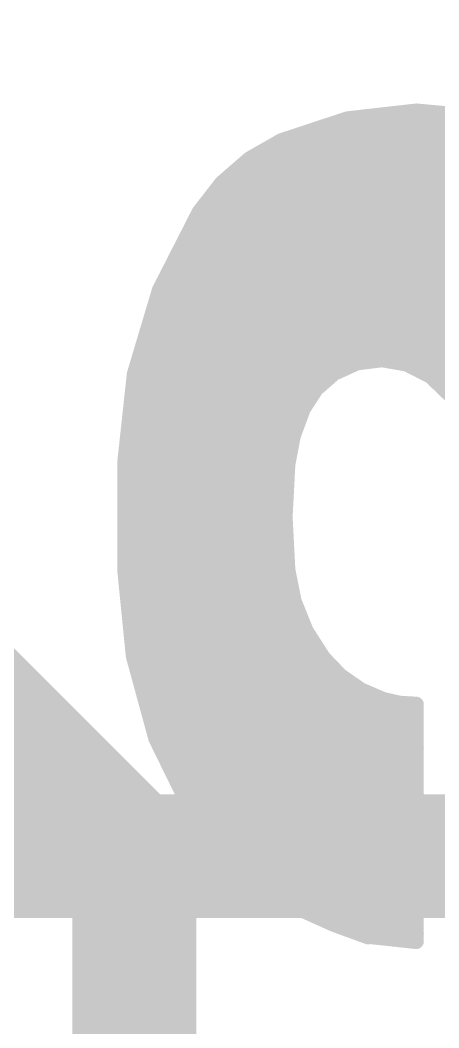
# Model space of a CAD drawing. Extents: x -3.8 to 20.4, y -11.4 to 31.9.
# Drawn here: x 3.623 to 4.31, y 23.848 to 25.502 of the extents above; entities that cross this region are included whole.
import ezdxf

# ---------------------------------------------------------------- set-up
doc = ezdxf.new("R2010")
doc.units = 0
for name, color, linetype in [('1', 12, 'CONTINUOUS'), ('21', 41, 'CONTINUOUS'), ('22', 40, 'CONTINUOUS')]:
    doc.layers.add(name, color=color, linetype=linetype)

msp = doc.modelspace()

# ---------------------------------------------------------------- linework, layer by layer
at = {"layer": '1', "const_width": 0.2032}
for points in [[(3.81, 24.13), (2.54, 25.4)], [(3.81, 1.27), (3.81, 24.13)]]:
    msp.add_lwpolyline(points, dxfattribs=at)
at = {"layer": '1', "const_width": 0.1016}
for points in [[(3.8608, 24.13, 1), (3.7592, 24.13)], [(3.7741, 24.0941, 1), (3.8459, 24.1659)]]:
    msp.add_lwpolyline(points, format="xyb", dxfattribs=at)
at = {"layer": '21', "const_width": 0.2032}
msp.add_lwpolyline([(2.57, 24.13), (5.05, 24.13)], dxfattribs=at)
at = {"layer": '22', "const_width": 0.0254}
for points in [[(4.1596, 25.3393), (4.273, 25.3522)], [(4.273, 25.3522), (4.3866, 25.3416)], [(4.0513, 25.3035), (4.1596, 25.3393)], [(4.2468, 25.3492), (4.305, 25.3492)], [(4.1127, 25.3238), (4.4402, 25.3238)], [(3.9991, 25.2736), (4.0513, 25.3035)], [(4.0424, 25.2984), (4.4838, 25.2984)], [(3.9536, 25.2341), (3.9991, 25.2736)], [(3.9984, 25.273), (4.5129, 25.273)], [(3.9167, 25.1866), (3.9536, 25.2341)], [(3.9691, 25.2476), (4.5348, 25.2476)], [(3.9444, 25.2222), (4.555, 25.2222)], [(3.8514, 25.0585), (3.9167, 25.1866)], [(3.9246, 25.1968), (4.5744, 25.1968)], [(3.9089, 25.1714), (4.5889, 25.1714)], [(3.896, 25.146), (4.6033, 25.146)], [(3.883, 25.1206), (4.6169, 25.1206)], [(3.8701, 25.0952), (4.6265, 25.0952)], [(3.8571, 25.0698), (4.6361, 25.0698)], [(3.9395, 24.6583), (4.0488, 25.0774)], [(4.0468, 25.0698), (4.0923, 25.0698)], [(4.0488, 25.0774), (4.3536, 25.0241)], [(3.8103, 24.9207), (3.8514, 25.0585)], [(3.8472, 25.0444), (4.6457, 25.0444)], [(4.064, 25.0419), (3.9497, 24.6634)], [(4.0402, 25.0444), (4.2375, 25.0444)], [(4.3383, 24.9936), (4.064, 25.0419)], [(3.8396, 25.019), (4.0571, 25.019)], [(4.0336, 25.019), (4.3566, 25.019)], [(4.1941, 25.019), (4.6517, 25.019)], [(3.832, 24.9936), (4.0494, 24.9936)], [(4.0269, 24.9936), (4.3718, 24.9936)], [(3.8244, 24.9682), (4.0417, 24.9682)], [(4.0203, 24.9682), (4.3869, 24.9682)], [(3.8169, 24.9428), (4.0341, 24.9428)], [(4.0137, 24.9428), (4.2003, 24.9428)], [(4.1753, 24.9396), (4.1377, 24.9225)], [(4.2163, 24.9448), (4.1753, 24.9396)], [(4.257, 24.9377), (4.2163, 24.9448)], [(4.2279, 24.9428), (4.402, 24.9428)], [(4.2964, 24.9176), (4.257, 24.9377)], [(3.7948, 24.7777), (3.8103, 24.9207)], [(4.1377, 24.9225), (4.1082, 24.8968)], [(3.8099, 24.9174), (4.0264, 24.9174)], [(4.0071, 24.9174), (4.1318, 24.9174)], [(4.3282, 24.8869), (4.2964, 24.9176)], [(4.2966, 24.9174), (4.4171, 24.9174)], [(3.8072, 24.892), (4.0187, 24.892)], [(4.0004, 24.892), (4.1051, 24.892)], [(4.1082, 24.8968), (4.0869, 24.8641)], [(3.8044, 24.8666), (4.0111, 24.8666)], [(3.9938, 24.8666), (4.0885, 24.8666)], [(4.0869, 24.8641), (4.0704, 24.8194)], [(3.8017, 24.8412), (4.0034, 24.8412)], [(3.9872, 24.8412), (4.0784, 24.8412)], [(3.7989, 24.8158), (3.9957, 24.8158)], [(3.9806, 24.8158), (4.0697, 24.8158)], [(4.0704, 24.8194), (4.0615, 24.7726)], [(3.7962, 24.7904), (3.9881, 24.7904)], [(3.974, 24.7904), (4.0649, 24.7904)], [(3.7948, 24.5974), (3.7948, 24.7777)], [(4.0615, 24.7726), (4.057, 24.6863)], [(3.7948, 24.765), (3.9804, 24.765)], [(3.9673, 24.765), (4.0611, 24.765)], [(3.7948, 24.7396), (3.9727, 24.7396)], [(3.9607, 24.7396), (4.0598, 24.7396)], [(3.7948, 24.7142), (3.965, 24.7142)], [(3.9541, 24.7142), (4.0585, 24.7142)], [(3.7948, 24.6888), (3.9574, 24.6888)], [(3.9475, 24.6888), (4.0572, 24.6888)], [(4.057, 24.6863), (4.0615, 24.5999)], [(3.7948, 24.6634), (3.9497, 24.6634)], [(4.0716, 24.2037), (3.9395, 24.6583)], [(3.9408, 24.6634), (4.0582, 24.6634)], [(3.9497, 24.6634), (4.0843, 24.2418)], [(3.7948, 24.638), (3.9578, 24.638)], [(3.9454, 24.638), (4.0595, 24.638)], [(3.7948, 24.6126), (3.9659, 24.6126)], [(3.9528, 24.6126), (4.0608, 24.6126)], [(3.8087, 24.4581), (3.7948, 24.5974)], [(4.0615, 24.5999), (4.0718, 24.5483)], [(3.7958, 24.5872), (3.974, 24.5872)], [(3.9602, 24.5872), (4.064, 24.5872)], [(3.7984, 24.5618), (3.9821, 24.5618)], [(3.9675, 24.5618), (4.0691, 24.5618)], [(4.0718, 24.5483), (4.0915, 24.4994)], [(3.8009, 24.5364), (3.9902, 24.5364)], [(3.9749, 24.5364), (4.0766, 24.5364)], [(3.8034, 24.511), (3.9984, 24.511)], [(3.9823, 24.511), (4.0868, 24.511)], [(4.0915, 24.4994), (4.1199, 24.4551)], [(3.806, 24.4856), (4.0065, 24.4856)], [(3.9897, 24.4856), (4.1004, 24.4856)], [(3.8085, 24.4602), (4.0146, 24.4602)], [(3.8456, 24.323), (3.8087, 24.4581)], [(3.9971, 24.4602), (4.1166, 24.4602)], [(4.1199, 24.4551), (4.1481, 24.4257)], [(3.8151, 24.4348), (4.0227, 24.4348)], [(4.0044, 24.4348), (4.1393, 24.4348)], [(4.1481, 24.4257), (4.1815, 24.4025)], [(3.822, 24.4094), (4.0308, 24.4094)], [(4.0118, 24.4094), (4.1716, 24.4094)], [(4.1815, 24.4025), (4.2189, 24.3865)], [(3.829, 24.384), (4.0389, 24.384)], [(4.0192, 24.384), (4.2299, 24.384)], [(4.2189, 24.3865), (4.2453, 24.3805)], [(4.2453, 24.3805), (4.2723, 24.3789)], [(4.2723, 24.3789), (4.2723, 23.9903)], [(3.8359, 24.3586), (4.047, 24.3586)], [(4.0266, 24.3586), (4.2723, 24.3586)], [(3.8428, 24.3332), (4.0551, 24.3332)], [(4.034, 24.3332), (4.2723, 24.3332)], [(3.8994, 24.2133), (3.8456, 24.323)], [(3.8531, 24.3078), (4.0632, 24.3078)], [(4.0414, 24.3078), (4.2723, 24.3078)], [(3.8655, 24.2824), (4.0713, 24.2824)], [(4.0487, 24.2824), (4.2723, 24.2824)], [(3.878, 24.257), (4.0794, 24.257)], [(4.0561, 24.257), (4.2723, 24.257)], [(4.0843, 24.2418), (4.2291, 24.0462)], [(3.8904, 24.2316), (4.0918, 24.2316)], [(4.0635, 24.2316), (4.2723, 24.2316)], [(3.9751, 24.1173), (3.8994, 24.2133)], [(3.905, 24.2062), (4.1107, 24.2062)], [(4.0709, 24.2062), (4.2723, 24.2062)], [(4.2012, 23.9979), (4.0716, 24.2037)], [(3.925, 24.1808), (4.1295, 24.1808)], [(4.086, 24.1808), (4.2723, 24.1808)], [(3.9451, 24.1554), (4.1483, 24.1554)], [(4.102, 24.1554), (4.2723, 24.1554)], [(3.9651, 24.13), (4.1671, 24.13)], [(4.118, 24.13), (4.2723, 24.13)], [(4.0146, 24.0824), (3.9751, 24.1173)], [(3.9895, 24.1046), (4.1859, 24.1046)], [(4.134, 24.1046), (4.2723, 24.1046)], [(4.0589, 24.0538), (4.0146, 24.0824)], [(4.0196, 24.0792), (4.2047, 24.0792)], [(4.15, 24.0792), (4.2723, 24.0792)], [(4.1377, 24.0182), (4.0589, 24.0538)], [(4.0589, 24.0538), (4.2235, 24.0538)], [(4.166, 24.0538), (4.2723, 24.0538)], [(4.2291, 24.0462), (4.1935, 23.9979)], [(4.1151, 24.0284), (4.216, 24.0284)], [(4.182, 24.0284), (4.2723, 24.0284)], [(4.1935, 23.9979), (4.1377, 24.0182)], [(4.1795, 24.003), (4.1973, 24.003)], [(4.198, 24.003), (4.2723, 24.003)], [(4.2723, 23.9903), (4.2012, 23.9979)]]:
    msp.add_lwpolyline(points, dxfattribs=at)
at = {"layer": '22', "const_width": 0.0127}
for points in [[(4.2736, 25.3585, 1), (4.2724, 25.3459)], [(4.2737, 25.3459, 1), (4.2723, 25.3585)], [(4.1589, 25.3456, 1), (4.1604, 25.333)], [(4.1616, 25.3333, 1), (4.1576, 25.3453)], [(4.2468, 25.3556, 1), (4.2468, 25.3428)], [(4.305, 25.3428, 1), (4.305, 25.3556)], [(4.1127, 25.3302, 1), (4.1127, 25.3175)], [(4.0493, 25.3095, 1), (4.0533, 25.2975)], [(4.0545, 25.298, 1), (4.0481, 25.309)], [(4.0424, 25.3048, 1), (4.0424, 25.292)], [(3.9984, 25.2794, 1), (3.9984, 25.2666)], [(3.9959, 25.2791, 1), (4.0022, 25.2681)], [(4.0032, 25.2688, 1), (3.9949, 25.2784)], [(3.9586, 25.2302, 1), (3.9486, 25.238)], [(3.9691, 25.254, 1), (3.9691, 25.2413)], [(3.9444, 25.2286, 1), (3.9444, 25.2158)], [(3.9495, 25.2389, 1), (3.9578, 25.2293)], [(3.9117, 25.1905, 1), (3.9217, 25.1827)], [(3.9224, 25.1837, 1), (3.911, 25.1895)], [(3.9246, 25.2032, 1), (3.9246, 25.1904)], [(3.9089, 25.1778, 1), (3.9089, 25.1651)], [(3.896, 25.1524, 1), (3.896, 25.1396)], [(3.883, 25.127, 1), (3.883, 25.1142)], [(3.8701, 25.1016, 1), (3.8701, 25.0889)], [(3.8571, 25.0762, 1), (3.8571, 25.0634)], [(4.0468, 25.0762, 1), (4.0468, 25.0634)], [(4.0499, 25.0837, 1), (4.0477, 25.0711)], [(4.0549, 25.0758, 1), (4.0427, 25.079)], [(4.0923, 25.0634, 1), (4.0923, 25.0762)], [(3.8457, 25.0614, 1), (3.857, 25.0556)], [(3.8574, 25.0567, 1), (3.8453, 25.0603)], [(3.8472, 25.0508, 1), (3.8472, 25.038)], [(4.0402, 25.0508, 1), (4.0402, 25.038)], [(4.0651, 25.0482, 1), (4.0629, 25.0356)], [(4.0701, 25.0401, 1), (4.0579, 25.0437)], [(4.2375, 25.038, 1), (4.2375, 25.0508)], [(3.8396, 25.0254, 1), (3.8396, 25.0127)], [(4.0336, 25.0254, 1), (4.0336, 25.0127)], [(4.0571, 25.0127, 1), (4.0571, 25.0254)], [(4.1941, 25.0254, 1), (4.1941, 25.0127)], [(3.832, 25, 1), (3.832, 24.9872)], [(4.0269, 25, 1), (4.0269, 24.9872)], [(4.0494, 24.9872, 1), (4.0494, 25)], [(3.8244, 24.9746, 1), (3.8244, 24.9618)], [(4.0203, 24.9746, 1), (4.0203, 24.9618)], [(4.0417, 24.9618, 1), (4.0417, 24.9746)], [(3.8169, 24.9492, 1), (3.8169, 24.9365)], [(4.0137, 24.9492, 1), (4.0137, 24.9365)], [(4.0341, 24.9365, 1), (4.0341, 24.9492)], [(4.1745, 24.9459, 1), (4.1761, 24.9333)], [(4.1779, 24.9338, 1), (4.1727, 24.9454)], [(4.2003, 24.9365, 1), (4.2003, 24.9492)], [(4.2174, 24.9511, 1), (4.2152, 24.9386)], [(4.2171, 24.9385, 1), (4.2155, 24.9511)], [(4.2279, 24.9492, 1), (4.2279, 24.9365)], [(4.2599, 24.9434, 1), (4.2541, 24.932)], [(4.2559, 24.9314, 1), (4.2581, 24.944)], [(3.8166, 24.92, 1), (3.804, 24.9214)], [(4.1351, 24.9283, 1), (4.1403, 24.9167)], [(4.1419, 24.9177, 1), (4.1335, 24.9273)], [(3.8099, 24.9238, 1), (3.8099, 24.911)], [(3.8042, 24.9225, 1), (3.8164, 24.9189)], [(4.0071, 24.9238, 1), (4.0071, 24.911)], [(4.0264, 24.911, 1), (4.0264, 24.9238)], [(4.1318, 24.911, 1), (4.1318, 24.9238)], [(4.3008, 24.9222, 1), (4.292, 24.913)], [(4.2966, 24.9238, 1), (4.2966, 24.911)], [(4.2935, 24.9119, 1), (4.2993, 24.9233)], [(3.8072, 24.8984, 1), (3.8072, 24.8856)], [(4.0004, 24.8984, 1), (4.0004, 24.8856)], [(4.0187, 24.8856, 1), (4.0187, 24.8984)], [(4.1041, 24.9016, 1), (4.1124, 24.8921)], [(4.1135, 24.8934, 1), (4.1029, 24.9003)], [(4.1051, 24.8856, 1), (4.1051, 24.8984)], [(3.8044, 24.873, 1), (3.8044, 24.8603)], [(3.9938, 24.873, 1), (3.9938, 24.8603)], [(4.0111, 24.8603, 1), (4.0111, 24.873)], [(4.0816, 24.8676, 1), (4.0922, 24.8606)], [(4.0929, 24.8619, 1), (4.0809, 24.8663)], [(4.0885, 24.8603, 1), (4.0885, 24.873)], [(3.8017, 24.8476, 1), (3.8017, 24.8348)], [(3.9872, 24.8476, 1), (3.9872, 24.8348)], [(4.0034, 24.8348, 1), (4.0034, 24.8476)], [(4.0784, 24.8348, 1), (4.0784, 24.8476)], [(3.7989, 24.8222, 1), (3.7989, 24.8094)], [(3.9806, 24.8222, 1), (3.9806, 24.8094)], [(3.9957, 24.8094, 1), (3.9957, 24.8222)], [(4.0766, 24.8182, 1), (4.0641, 24.8206)], [(4.0644, 24.8216, 1), (4.0763, 24.8172)], [(4.0697, 24.8094, 1), (4.0697, 24.8222)], [(3.7962, 24.7968, 1), (3.7962, 24.7841)], [(3.974, 24.7968, 1), (3.974, 24.7841)], [(3.9881, 24.7841, 1), (3.9881, 24.7968)], [(4.0649, 24.7841, 1), (4.0649, 24.7968)], [(3.7885, 24.7784, 1), (3.8011, 24.777)], [(3.8012, 24.7777, 1), (3.7885, 24.7777)], [(4.0678, 24.7723, 1), (4.0552, 24.7729)], [(3.7948, 24.7714, 1), (3.7948, 24.7586)], [(3.9673, 24.7714, 1), (3.9673, 24.7586)], [(3.9804, 24.7586, 1), (3.9804, 24.7714)], [(4.0553, 24.7738, 1), (4.0677, 24.7714)], [(4.0611, 24.7586, 1), (4.0611, 24.7714)], [(3.7948, 24.746, 1), (3.7948, 24.7333)], [(3.9607, 24.746, 1), (3.9607, 24.7333)], [(3.9727, 24.7333, 1), (3.9727, 24.746)], [(4.0598, 24.7333, 1), (4.0598, 24.746)], [(3.7948, 24.7206, 1), (3.7948, 24.7079)], [(3.9541, 24.7206, 1), (3.9541, 24.7079)], [(3.965, 24.7079, 1), (3.965, 24.7206)], [(4.0585, 24.7079, 1), (4.0585, 24.7206)], [(3.7948, 24.6952, 1), (3.7948, 24.6824)], [(3.9475, 24.6952, 1), (3.9475, 24.6824)], [(3.9574, 24.6824, 1), (3.9574, 24.6952)], [(4.0572, 24.6824, 1), (4.0572, 24.6952)], [(4.0634, 24.6866, 1), (4.0507, 24.6859)], [(4.0507, 24.6866, 1), (4.0634, 24.6859)], [(3.7948, 24.6698, 1), (3.7948, 24.6571)], [(3.9456, 24.6601, 1), (3.9334, 24.6565)], [(3.9408, 24.6698, 1), (3.9408, 24.6571)], [(3.9436, 24.6652, 1), (3.9558, 24.6616)], [(3.9557, 24.6653, 1), (3.9437, 24.6615)], [(3.9497, 24.6571, 1), (3.9497, 24.6698)], [(4.0582, 24.6571, 1), (4.0582, 24.6698)], [(3.9334, 24.6599, 1), (3.9456, 24.6567)], [(3.7948, 24.6444, 1), (3.7948, 24.6317)], [(3.9454, 24.6444, 1), (3.9454, 24.6317)], [(3.9578, 24.6317, 1), (3.9578, 24.6444)], [(4.0595, 24.6317, 1), (4.0595, 24.6444)], [(3.7948, 24.619, 1), (3.7948, 24.6062)], [(3.9528, 24.619, 1), (3.9528, 24.6062)], [(3.9659, 24.6062, 1), (3.9659, 24.619)], [(4.0608, 24.6062, 1), (4.0608, 24.619)], [(3.8011, 24.598, 1), (3.7885, 24.5968)], [(3.7885, 24.5974, 1), (3.8012, 24.5974)], [(4.0677, 24.6011, 1), (4.0553, 24.5987)], [(4.0552, 24.5996, 1), (4.0678, 24.6002)], [(3.7958, 24.5936, 1), (3.7958, 24.5809)], [(3.9602, 24.5936, 1), (3.9602, 24.5809)], [(3.974, 24.5809, 1), (3.974, 24.5936)], [(4.064, 24.5809, 1), (4.064, 24.5936)], [(3.7984, 24.5682, 1), (3.7984, 24.5555)], [(3.9675, 24.5682, 1), (3.9675, 24.5555)], [(3.9821, 24.5555, 1), (3.9821, 24.5682)], [(4.0691, 24.5555, 1), (4.0691, 24.5682)], [(4.0777, 24.5506, 1), (4.0659, 24.5459)], [(4.0656, 24.547, 1), (4.078, 24.5495)], [(3.8009, 24.5428, 1), (3.8009, 24.53)], [(3.9749, 24.5428, 1), (3.9749, 24.53)], [(3.9902, 24.53, 1), (3.9902, 24.5428)], [(4.0766, 24.53, 1), (4.0766, 24.5428)], [(3.8034, 24.5174, 1), (3.8034, 24.5047)], [(3.9823, 24.5174, 1), (3.9823, 24.5047)], [(3.9984, 24.5047, 1), (3.9984, 24.5174)], [(4.0868, 24.5047, 1), (4.0868, 24.5174)], [(4.0968, 24.5029, 1), (4.0861, 24.496)], [(4.0856, 24.4971, 1), (4.0974, 24.5018)], [(3.806, 24.492, 1), (3.806, 24.4793)], [(3.9897, 24.492, 1), (3.9897, 24.4793)], [(4.0065, 24.4793, 1), (4.0065, 24.492)], [(4.1004, 24.4793, 1), (4.1004, 24.492)], [(3.8085, 24.4666, 1), (3.8085, 24.4538)], [(3.8149, 24.4598, 1), (3.8026, 24.4564)], [(3.9971, 24.4666, 1), (3.9971, 24.4538)], [(4.0146, 24.4538, 1), (4.0146, 24.4666)], [(4.1166, 24.4538, 1), (4.1166, 24.4666)], [(3.8024, 24.4574, 1), (3.815, 24.4587)], [(4.1245, 24.4595, 1), (4.1153, 24.4507)], [(4.1146, 24.4517, 1), (4.1252, 24.4585)], [(3.8151, 24.4412, 1), (3.8151, 24.4285)], [(4.0044, 24.4412, 1), (4.0044, 24.4285)], [(4.0227, 24.4285, 1), (4.0227, 24.4412)], [(4.1393, 24.4285, 1), (4.1393, 24.4412)], [(4.1517, 24.4309, 1), (4.1444, 24.4205)], [(4.1435, 24.4213, 1), (4.1526, 24.4301)], [(3.822, 24.4158, 1), (3.822, 24.4031)], [(4.0118, 24.4158, 1), (4.0118, 24.4031)], [(4.0308, 24.4031, 1), (4.0308, 24.4158)], [(4.1716, 24.4031, 1), (4.1716, 24.4158)], [(4.184, 24.4084, 1), (4.179, 24.3967)], [(4.1779, 24.3973, 1), (4.1851, 24.4078)], [(3.829, 24.3904, 1), (3.829, 24.3776)], [(4.0192, 24.3904, 1), (4.0192, 24.3776)], [(4.0389, 24.3776, 1), (4.0389, 24.3904)], [(4.2203, 24.3927, 1), (4.2175, 24.3803)], [(4.2164, 24.3807, 1), (4.2214, 24.3923)], [(4.2299, 24.3776, 1), (4.2299, 24.3904)], [(4.2457, 24.3869, 1), (4.2449, 24.3742)], [(4.2439, 24.3743, 1), (4.2467, 24.3867)], [(4.2787, 24.3789, 1), (4.266, 24.3789)], [(4.2719, 24.3726, 1), (4.2727, 24.3852)], [(3.8359, 24.365, 1), (3.8359, 24.3523)], [(4.0266, 24.365, 1), (4.0266, 24.3523)], [(4.047, 24.3523, 1), (4.047, 24.365)], [(4.2723, 24.3523, 1), (4.2723, 24.365)], [(3.8428, 24.3396, 1), (3.8428, 24.3269)], [(4.034, 24.3396, 1), (4.034, 24.3269)], [(4.0551, 24.3269, 1), (4.0551, 24.3396)], [(4.2723, 24.3269, 1), (4.2723, 24.3396)], [(3.8513, 24.3258, 1), (3.8399, 24.3202)], [(3.8395, 24.3213, 1), (3.8517, 24.3247)], [(3.8531, 24.3142, 1), (3.8531, 24.3014)], [(4.0414, 24.3142, 1), (4.0414, 24.3014)], [(4.0632, 24.3014, 1), (4.0632, 24.3142)], [(4.2723, 24.3014, 1), (4.2723, 24.3142)], [(3.8655, 24.2888, 1), (3.8655, 24.2761)], [(4.0487, 24.2888, 1), (4.0487, 24.2761)], [(4.0713, 24.2761, 1), (4.0713, 24.2888)], [(4.2723, 24.2761, 1), (4.2723, 24.2888)], [(3.878, 24.2634, 1), (3.878, 24.2507)], [(4.0561, 24.2634, 1), (4.0561, 24.2507)], [(4.0894, 24.2456, 1), (4.0792, 24.238)], [(4.0794, 24.2507, 1), (4.0794, 24.2634)], [(4.2723, 24.2507, 1), (4.2723, 24.2634)], [(3.8904, 24.238, 1), (3.8904, 24.2252)], [(4.0635, 24.238, 1), (4.0635, 24.2252)], [(4.0783, 24.2399, 1), (4.0903, 24.2437)], [(4.0918, 24.2252, 1), (4.0918, 24.238)], [(4.2723, 24.2252, 1), (4.2723, 24.238)], [(3.9044, 24.2172, 1), (3.8944, 24.2093)], [(3.8937, 24.2105, 1), (3.9051, 24.2161)], [(3.905, 24.2126, 1), (3.905, 24.1999)], [(4.0709, 24.2126, 1), (4.0709, 24.1999)], [(4.077, 24.2071, 1), (4.0662, 24.2003)], [(4.0655, 24.2019, 1), (4.0777, 24.2055)], [(4.1107, 24.1999, 1), (4.1107, 24.2126)], [(4.2723, 24.1999, 1), (4.2723, 24.2126)], [(3.925, 24.1872, 1), (3.925, 24.1745)], [(4.086, 24.1872, 1), (4.086, 24.1745)], [(4.1295, 24.1745, 1), (4.1295, 24.1872)], [(4.2723, 24.1745, 1), (4.2723, 24.1872)], [(3.9451, 24.1618, 1), (3.9451, 24.149)], [(4.102, 24.1618, 1), (4.102, 24.149)], [(4.1483, 24.149, 1), (4.1483, 24.1618)], [(4.2723, 24.149, 1), (4.2723, 24.1618)], [(3.9651, 24.1364, 1), (3.9651, 24.1237)], [(4.118, 24.1364, 1), (4.118, 24.1237)], [(4.1671, 24.1237, 1), (4.1671, 24.1364)], [(4.2723, 24.1237, 1), (4.2723, 24.1364)], [(3.9793, 24.1221, 1), (3.9709, 24.1125)], [(3.9701, 24.1134, 1), (3.9801, 24.1212)], [(3.9895, 24.111, 1), (3.9895, 24.0983)], [(4.134, 24.111, 1), (4.134, 24.0983)], [(4.1859, 24.0983, 1), (4.1859, 24.111)], [(4.2723, 24.0983, 1), (4.2723, 24.111)], [(4.0181, 24.0878, 1), (4.0112, 24.0771)], [(4.0104, 24.0777, 1), (4.0188, 24.0872)], [(4.0196, 24.0856, 1), (4.0196, 24.0728)], [(4.15, 24.0856, 1), (4.15, 24.0728)], [(4.2047, 24.0728, 1), (4.2047, 24.0856)], [(4.2723, 24.0728, 1), (4.2723, 24.0856)], [(4.0615, 24.0596, 1), (4.0563, 24.048)], [(4.0589, 24.0602, 1), (4.0589, 24.0475)], [(4.0555, 24.0485, 1), (4.0623, 24.0591)], [(4.166, 24.0602, 1), (4.166, 24.0475)], [(4.2235, 24.0475, 1), (4.2235, 24.0602)], [(4.224, 24.0424, 1), (4.2342, 24.05)], [(4.2342, 24.0424, 1), (4.224, 24.05)], [(4.2723, 24.0475, 1), (4.2723, 24.0602)], [(4.1151, 24.0348, 1), (4.1151, 24.0221)], [(4.182, 24.0348, 1), (4.182, 24.0221)], [(4.216, 24.0221, 1), (4.216, 24.0348)], [(4.2723, 24.0221, 1), (4.2723, 24.0348)], [(4.1399, 24.0242, 1), (4.1355, 24.0122)], [(4.1351, 24.0124, 1), (4.1403, 24.024)], [(4.1795, 24.0094, 1), (4.1795, 23.9966)], [(4.1884, 24.0017, 1), (4.1986, 23.9941)], [(4.1913, 23.9919, 1), (4.1957, 24.0039)], [(4.198, 24.0094, 1), (4.198, 23.9966)], [(4.2019, 24.0042, 1), (4.2005, 23.9916)], [(4.1958, 23.9945, 1), (4.2066, 24.0013)], [(4.1973, 23.9966, 1), (4.1973, 24.0094)], [(4.2723, 23.9966, 1), (4.2723, 24.0094)], [(4.266, 23.9903, 1), (4.2787, 23.9903)], [(4.2716, 23.984, 1), (4.273, 23.9966)]]:
    msp.add_lwpolyline(points, format="xyb", dxfattribs=at)

doc.saveas('drawing.dxf')
